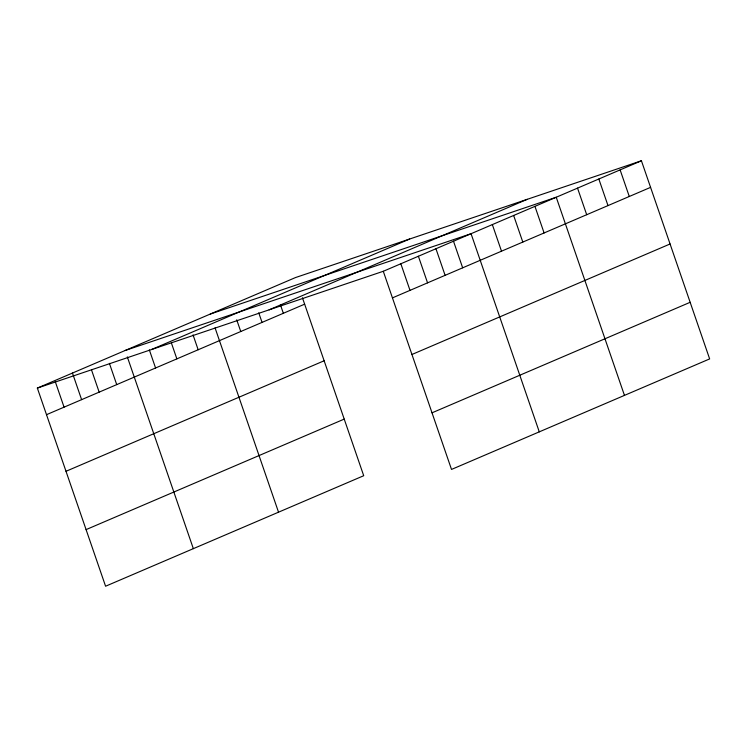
<?xml version="1.0" encoding="UTF-8"?>
<svg xmlns="http://www.w3.org/2000/svg" width="747" height="747" viewBox="0 0 747 747"><rect width="100%" height="100%" fill="white"/><g stroke="black" fill="none" stroke-linecap="round" stroke-linejoin="round"><path stroke-width="1.12" d="M302.442 297.782L363.714 475.718L105.579 586.227L37.35 388.085L295.485 277.567L641.421 160.773L709.65 358.915L451.515 469.433L383.286 271.282L641.421 160.773M151.51 349.54L409.645 239.021M269.125 309.828L527.261 199.318M46.51 414.678L304.645 304.169M392.446 297.885L650.581 187.366M65.997 471.292L324.133 360.773M411.942 354.489L670.078 243.98M86.082 529.614L344.218 419.104M432.027 412.82L690.153 302.302M210.299 314.039L556.235 197.236L624.464 395.387M125.113 350.511L471.058 233.708L539.278 431.859M37.35 388.085L383.286 271.282M620.122 169.886L629.282 196.489M598.833 179.009L607.993 205.602M577.534 188.123L586.694 214.716M534.945 206.359L544.096 232.952M513.647 215.472L522.807 242.075M492.348 224.595L501.508 251.188M453.504 241.225L462.664 267.818M435.949 248.742L445.109 275.335M418.395 256.258L427.555 282.852M400.84 263.766L410 290.368M280.414 304.767L283.346 313.282M258.751 312.825L262.048 322.396M236.724 319.819L240.758 331.519M215.061 327.868L278.528 512.181M193.034 334.861L198.16 349.755M171.371 342.91L176.862 358.868M149.344 349.904L155.572 367.991M127.317 356.889L193.342 548.653M109.398 363.341L116.719 384.621M91.47 369.793L99.164 392.138M72.459 373.052L81.61 399.645M55.269 381.633L64.065 407.162"/></g></svg>
